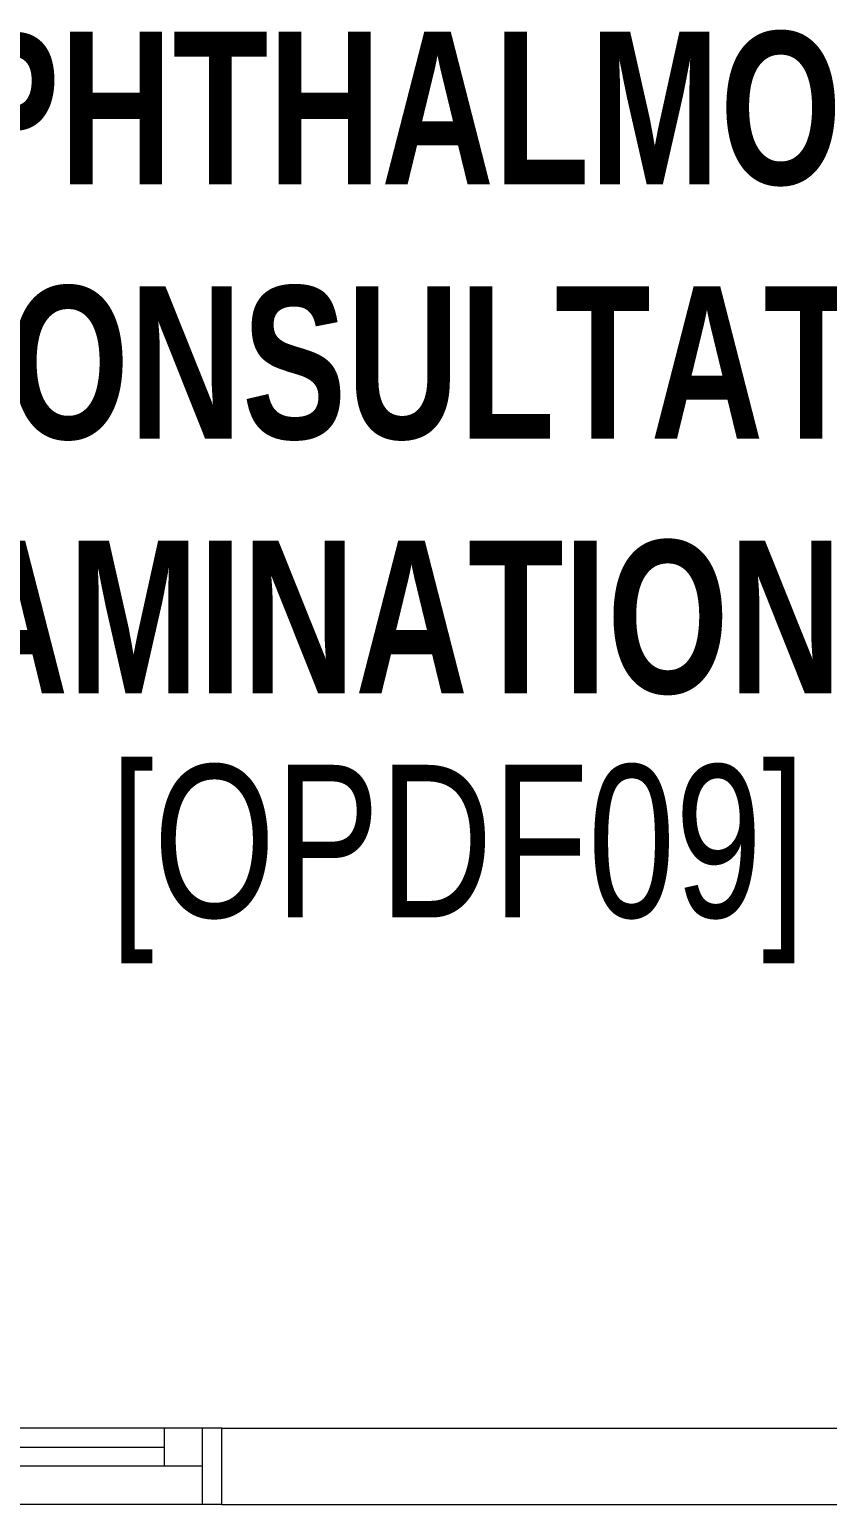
# Model space of a CAD drawing. Header units: millimetres. Extents: x -2143172 to 5255, y -610845 to 279739.
# Drawn here: x -1257550 to -1256505, y -30465 to -28532 of the extents above; entities that cross this region are included whole.
import ezdxf

# ---------------------------------------------------------------- set-up
doc = ezdxf.new("R2010")
doc.units = ezdxf.units.MM
doc.header["$LTSCALE"] = 30
for name, color, linetype, lineweight in [('72_EGR_BASE_TEXT', 7, 'Continuous', 5), ('Aluminum', 7, 'Continuous', 5), ('Walls', 32, 'Continuous', 5)]:
    doc.layers.add(name, color=color, linetype=linetype, lineweight=lineweight)
doc.styles.add('X3G_ENTITY_9EC9', font='swisscl.ttf', dxfattribs={"height": 0.2})
doc.styles.add('X3G_ENTITY_9F38', font='swisscl.ttf', dxfattribs={"height": 0.2})

msp = doc.modelspace()

# ---------------------------------------------------------------- linework, layer by layer
at = {"layer": 'Aluminum', "color": 5}
for p, q in [((-1257298.5, -30364.7), (-1258498.5, -30364.7)), ((-1257373.5, -30414.7), (-1257373.5, -30364.7)), ((-1257323.5, -30464.7), (-1257323.5, -30364.7)), ((-1258423.5, -30389.7), (-1257373.5, -30389.7)), ((-1257323.5, -30414.7), (-1258473.5, -30414.7)), ((-1257298.5, -30464.7), (-1258498.5, -30464.7))]:
    msp.add_line(p, q, dxfattribs=at)
at = {"layer": 'Walls'}
for p, q in [((-1257298.5, -30364.7), (-1255090.9, -30364.7)), ((-1257298.5, -30464.7, 0), (-1257298.5, -30364.7, 0)), ((-1257298.5, -30464.7), (-1254270.9, -30464.7))]:
    msp.add_line(p, q, dxfattribs=at)

# ---------------------------------------------------------------- texts
at = {"layer": '72_EGR_BASE_TEXT', "insert": (-1256856, -28534.6, 0), "char_height": 200, "width": 2765.698, "attachment_point": 2, "style": 'X3G_ENTITY_9EC9'}
msp.add_mtext('{\\fSwis721 LtCn BT|b1|i0|c0|p34;OPHTHALMOLOGY CONSULTATION / EXAMINATION ROOM}', dxfattribs=at)
at = {"layer": '72_EGR_BASE_TEXT', "insert": (-1256989.1, -29495.3, 0), "char_height": 200, "attachment_point": 2, "style": 'X3G_ENTITY_9F38'}
msp.add_mtext('[OPDF09]', dxfattribs=at)

doc.saveas('drawing.dxf')
